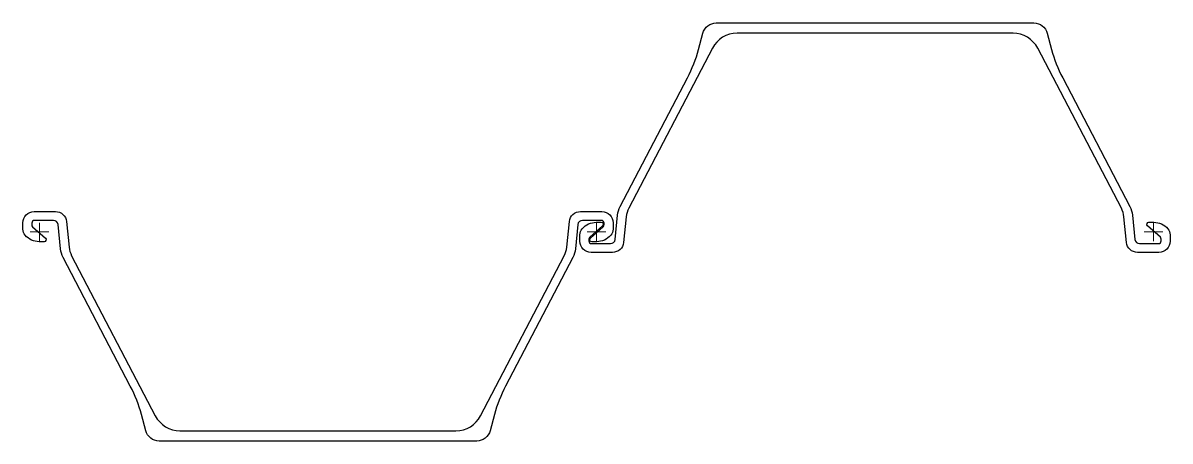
# Model space of a CAD drawing. Header units: millimetres. Extents: x -32 to 1204, y 261 to 711.
import ezdxf

# ---------------------------------------------------------------- set-up
doc = ezdxf.new("R2010")
doc.units = ezdxf.units.MM
doc.layers.add('ref', color=4, linetype='Continuous', lineweight=5)

# ---------------------------------------------------------------- blocks, each defined once
blk = doc.blocks.new('PU22-1-d')
at = {"color": 0}
for points in [[(1090.1, 196.6, 0.055035), (1102.1, 165.9), (1174.5, 27.3, -0.095802), (1177.3, 18.2), (1179.9, -8, 0.385312), (1184.9, -12.5), (1205.2, -12.5, 0.414214), (1208.2, -9.5), (1208.2, -7.9, 0.212557), (1207.3, -5.6), (1193.5, 6.8, -0.687281), (1194.9, 10.5), (1200.2, 10.5, -0.219232), (1215.3, 3.5, -0.17875), (1217.8, -3), (1217.8, -10, -0.414214), (1205.8, -22), (1182.7, -22, -0.385312), (1170.8, -11.2), (1168, 16.4, 0.095802), (1165.3, 25.5), (1075.2, 197.8, 0.279203), (1048.6, 213.9), (751.4, 213.9, 0.279203), (724.8, 197.8), (634.7, 25.5, 0.095802), (632, 16.4), (629.2, -11.2, -0.385312), (617.3, -22), (594.2, -22, -0.414214), (582.2, -10), (582.2, -3, -0.17875), (584.7, 3.5, -0.219232), (599.8, 10.5), (605.1, 10.5, -0.687281), (606.5, 6.8), (592.7, -5.6, 0.212557), (591.8, -7.9), (591.8, -9.5, 0.414214), (594.7, -12.5), (615.1, -12.5, 0.385312), (620.1, -8), (622.7, 18.2, -0.095802), (625.5, 27.3), (697.9, 165.9, 0.055035), (709.9, 196.6), (714.5, 213.9, -0.339454), (729, 225), (1071, 225, -0.339454), (1085.5, 213.9)], [(109.9, -196.6, 0.055035), (97.9, -165.9), (25.5, -27.3, -0.095802), (22.7, -18.2), (20.1, 8, 0.385312), (15.1, 12.5), (-5.2, 12.5, 0.414214), (-8.2, 9.5), (-8.2, 7.9, 0.212557), (-7.3, 5.6), (6.5, -6.8, -0.687281), (5.1, -10.5), (-0.2, -10.5, -0.219232), (-15.3, -3.5, -0.17875), (-17.8, 3), (-17.8, 10, -0.414214), (-5.8, 22), (17.3, 22, -0.385312), (29.2, 11.2), (32, -16.4, 0.095802), (34.7, -25.5), (124.8, -197.8, 0.279203), (151.4, -213.9), (448.6, -213.9, 0.279203), (475.2, -197.8), (565.3, -25.5, 0.095802), (568, -16.4), (570.8, 11.2, -0.385312), (582.7, 22), (605.8, 22, -0.414214), (617.8, 10), (617.8, 3, -0.17875), (615.3, -3.5, -0.219232), (600.2, -10.5), (594.9, -10.5, -0.687281), (593.5, -6.8), (607.3, 5.6, 0.212557), (608.2, 7.9), (608.2, 9.5, 0.414214), (605.2, 12.5), (584.9, 12.5, 0.385312), (579.9, 8), (577.3, -18.2, -0.095802), (574.5, -27.3), (502.1, -165.9, 0.055035), (490.1, -196.6), (485.5, -213.9, -0.339454), (471, -225), (129, -225, -0.339454), (114.5, -213.9)]]:
    blk.add_lwpolyline(points, format="xyb", close=True, dxfattribs=at)
at = {"layer": 'ref'}
for p, q in [((-10, 0), (10, 0)), ((0, -10), (0, 10)), ((590, 0), (610, 0)), ((610, 0), (590, 0)), ((600, -10), (600, 10)), ((600, 10), (600, -10)), ((1210, 0), (1190, 0)), ((1200, 10), (1200, -10))]:
    blk.add_line(p, q, dxfattribs=at)

msp = doc.modelspace()

# ---------------------------------------------------------------- block references
msp.add_blockref('PU22-1-d', (-14.2, 486.4))

doc.saveas('drawing.dxf')
